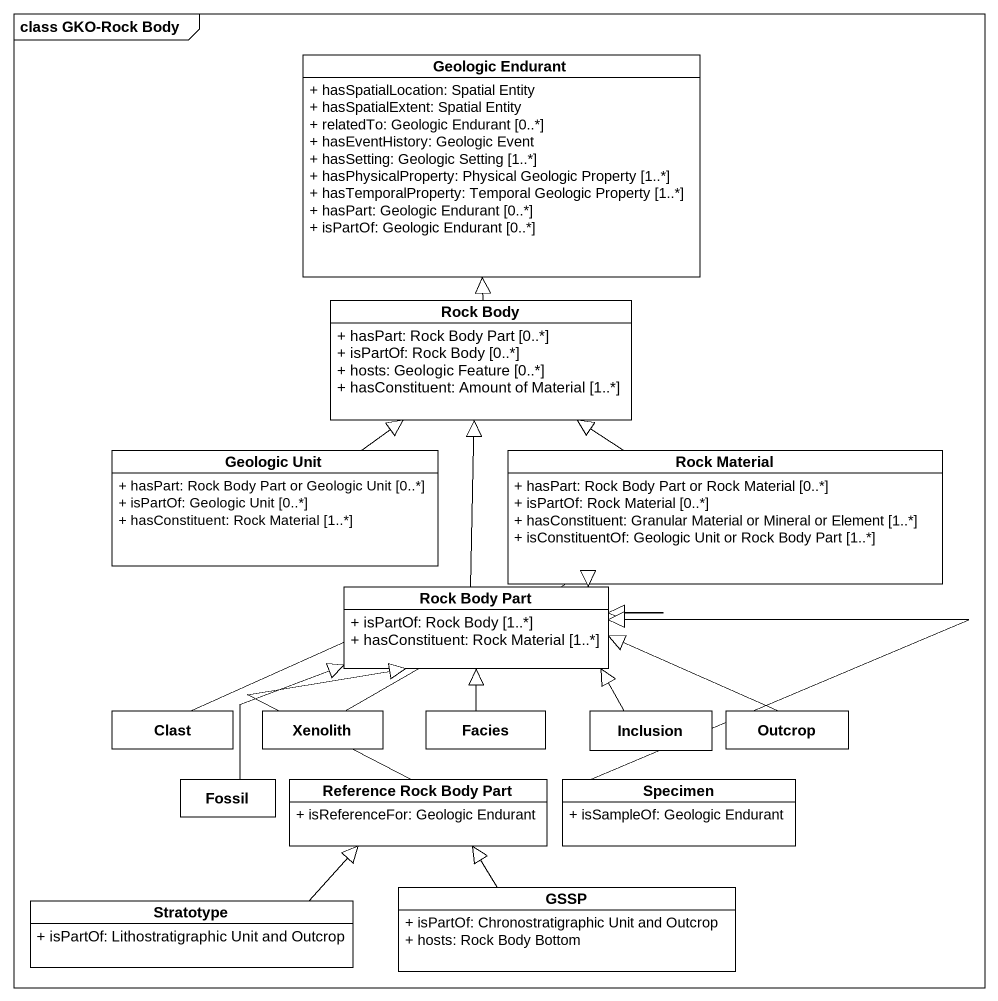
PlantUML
@startuml
mainframe class GKO-Rock Body
hide circle
hide empty members
skinparam classAttributeIconSize 0
class "Geologic Endurant" as Geologic_Endurant {
  + hasSpatialLocation: Spatial Entity
  + hasSpatialExtent: Spatial Entity
  + relatedTo: Geologic Endurant [0..*]
  + hasEventHistory: Geologic Event
  + hasSetting: Geologic Setting [1..*]
  + hasPhysicalProperty: Physical Geologic Property [1..*]
  + hasTemporalProperty: Temporal Geologic Property [1..*]
  + hasPart: Geologic Endurant [0..*]
  + isPartOf: Geologic Endurant [0..*]
}
class "Rock Body" as Rock_Body {
  + hasPart: Rock Body Part [0..*]
  + isPartOf: Rock Body [0..*]
  + hosts: Geologic Feature [0..*]
  + hasConstituent: Amount of Material [1..*]
}
class "Geologic Unit" as Geologic_Unit {
  + hasPart: Rock Body Part or Geologic Unit [0..*]
  + isPartOf: Geologic Unit [0..*]
  + hasConstituent: Rock Material [1..*]
}
class "Rock Material" as Rock_Material {
  + hasPart: Rock Body Part or Rock Material [0..*]
  + isPartOf: Rock Material [0..*]
  + hasConstituent: Granular Material or Mineral or Element [1..*]
  + isConstituentOf: Geologic Unit or Rock Body Part [1..*]
}
class "Rock Body Part" as Rock_Body_Part {
  + isPartOf: Rock Body [1..*]
  + hasConstituent: Rock Material [1..*]
}
class Clast
class Xenolith
class Facies
class Inclusion
class Outcrop
class Fossil
class "Reference Rock Body Part" as Reference_Rock_Body_Part {
  + isReferenceFor: Geologic Endurant
}
class Specimen {
  + isSampleOf: Geologic Endurant
}
class Stratotype {
  + isPartOf: Lithostratigraphic Unit and Outcrop
}
class GSSP {
  + isPartOf: Chronostratigraphic Unit and Outcrop
  + hosts: Rock Body Bottom
}
Rock_Body -up-|> Geologic_Endurant
Geologic_Unit -up-|> Rock_Body
Rock_Material -up-|> Rock_Body
Rock_Body_Part -up-|> Rock_Body
Clast -right-|> Rock_Body_Part
Xenolith -up-|> Rock_Body_Part
Facies -up-|> Rock_Body_Part
Inclusion -left-|> Rock_Body_Part
Outcrop -left-|> Rock_Body_Part
Fossil -up-|> Rock_Body_Part
Reference_Rock_Body_Part -up-|> Rock_Body_Part
Specimen -up-|> Rock_Body_Part
Stratotype -right-|> Reference_Rock_Body_Part
GSSP -up-|> Reference_Rock_Body_Part
@enduml
